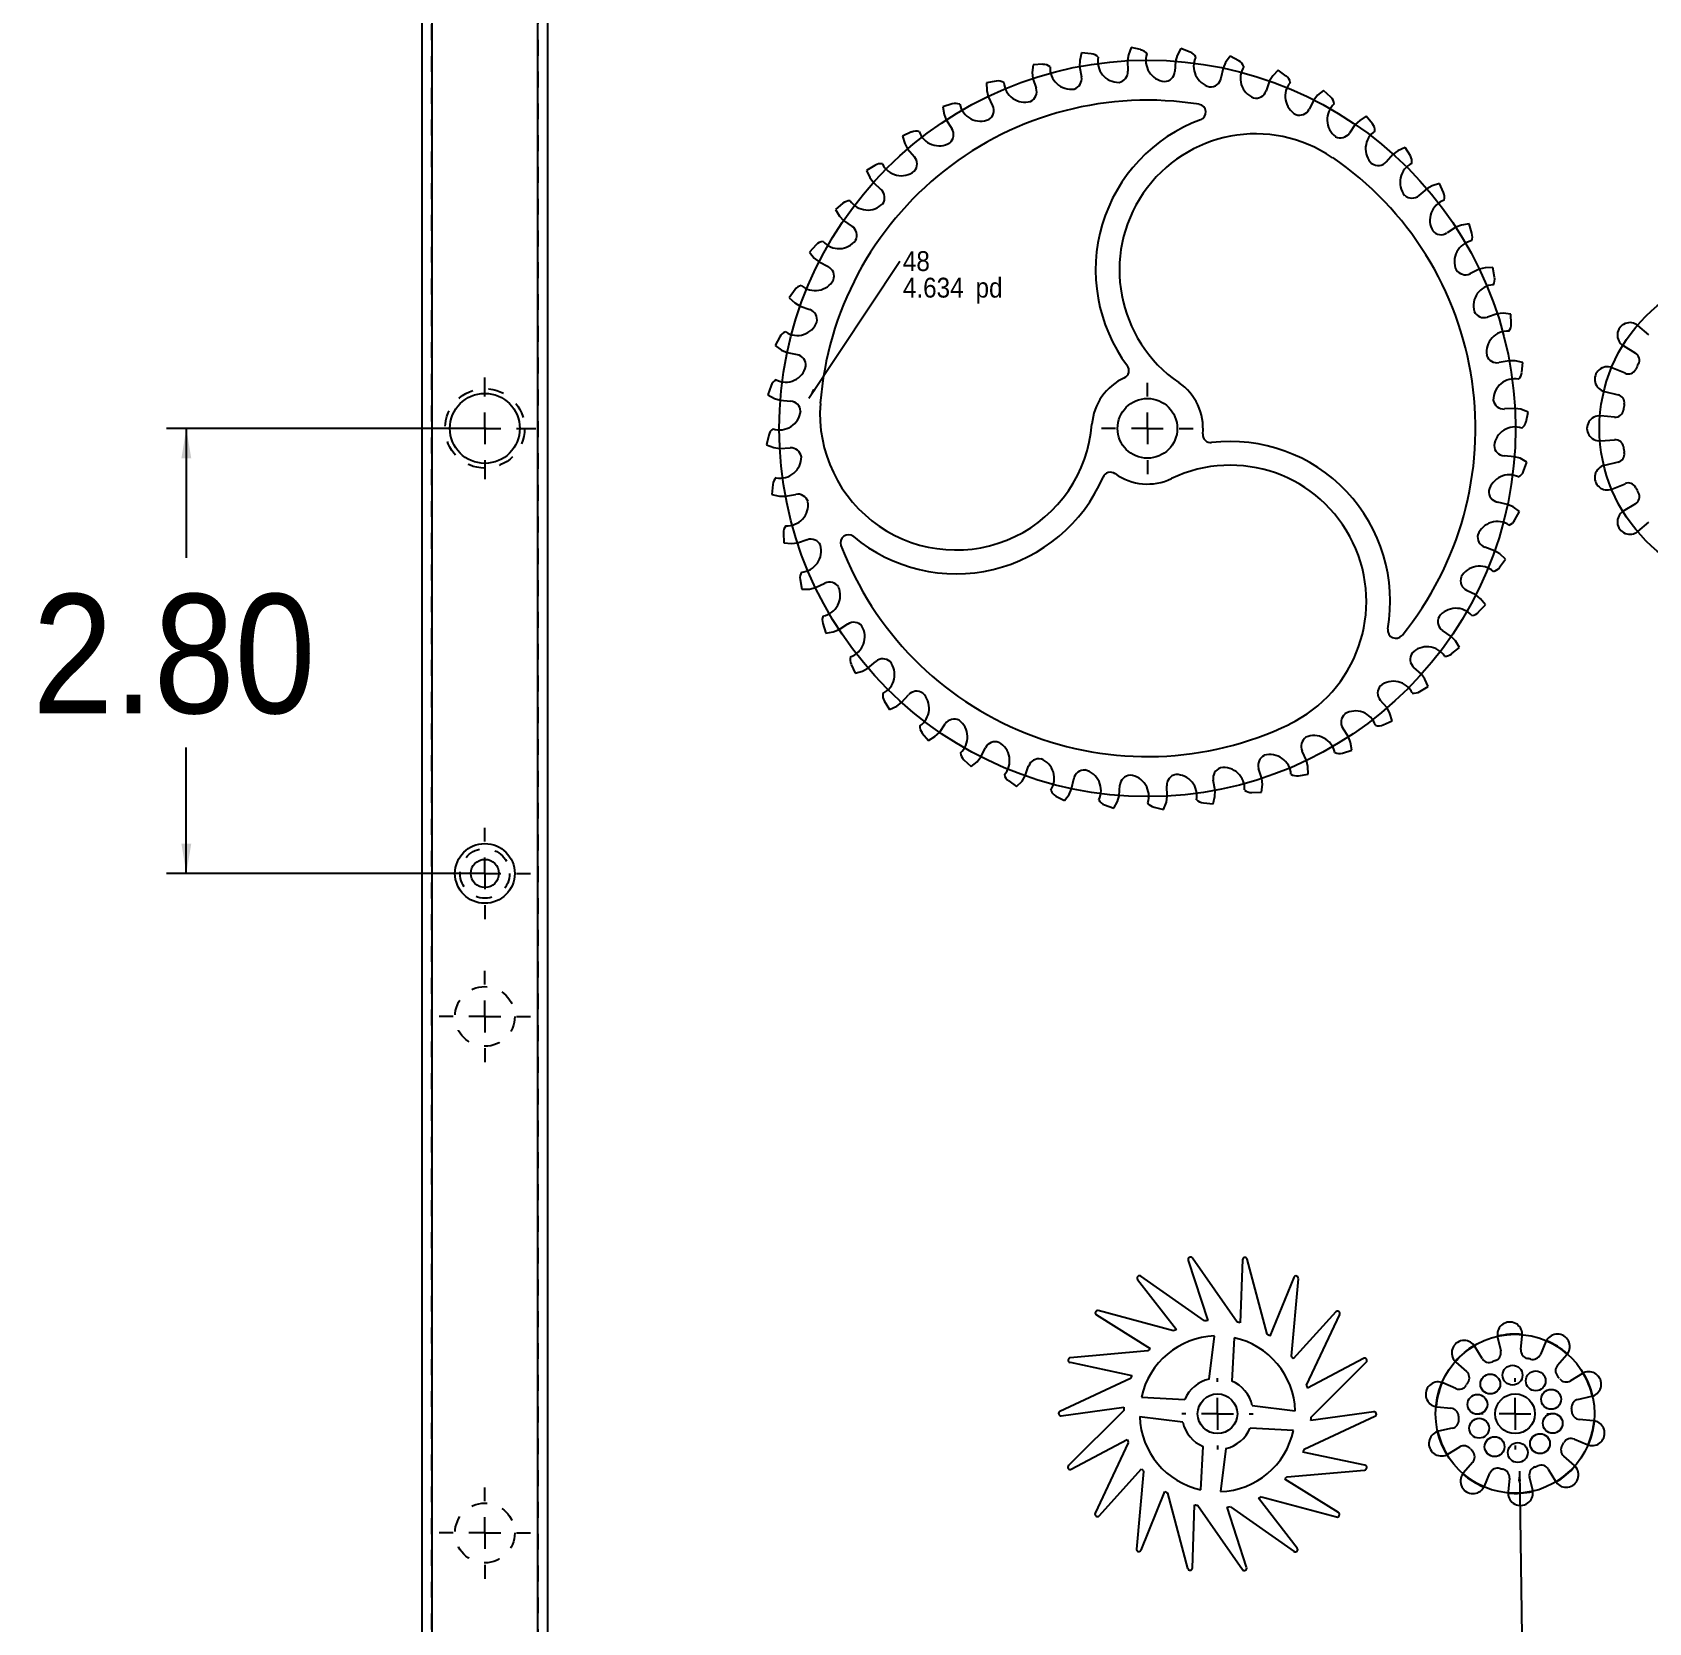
# Model space of a CAD drawing. Extents: x 5.6 to 41.9, y 2.5 to 31.5.
# Drawn here: x 5.65 to 15.82, y 12.54 to 22.54 of the extents above; entities that cross this region are included whole.
import ezdxf

# ---------------------------------------------------------------- set-up
doc = ezdxf.new("R2010")
doc.units = 0
doc.header["$MEASUREMENT"] = 0
doc.header["$PDSIZE"] = -1
doc.linetypes.add('HIDDEN', pattern=[0.075, 0.05, -0.025])
doc.layers.get('0').update_dxf_attribs({"linetype": 'CONTINUOUS'})
doc.layers.get('DEFPOINTS').update_dxf_attribs({"linetype": 'CONTINUOUS'})
doc.styles.add('SLDTEXTSTYLE0', font='GOTHIC.TTF', dxfattribs={"width": 0.913})
doc.styles.get("Standard").update_dxf_attribs({"font": 'GOTHIC.TTF'})
doc.dimstyles.new('SLDDIMSTYLE0', dxfattribs={"dimtxt": 1, "dimasz": 0.1875, "dimexe": 0.125, "dimexo": 0.0625, "dimgap": 0.25, "dimtad": 0, "dimtih": 1, "dimtoh": 1, "dimzin": 4, "dimtxsty": 'SLDTEXTSTYLE0', "dimsah": 1, "dimcen": 0.09, "dimclrd": 7, "dimclre": 7, "dimclrt": 7, "dimazin": 3, "dimtfac": 1, "dimtdec": 4, "dimtofl": 0, "dimtmove": 0, "dimatfit": 3, "dimtolj": 1, "dimtzin": 12})
doc.dimstyles.new('SLDDIMSTYLE2', dxfattribs={"dimtxt": 0.1875, "dimasz": 0.0625, "dimexe": 0, "dimexo": 0.0625, "dimgap": 0.046875, "dimtad": 0, "dimtih": 1, "dimtoh": 1, "dimdec": 0, "dimzin": 0, "dimtxsty": 'STANDARD', "dimblk1": 'DOT', "dimblk2": 'DOT', "dimsah": 1, "dimcen": 0.09, "dimazin": 3, "dimtfac": 1, "dimtdec": 0, "dimtofl": 0, "dimtmove": 0, "dimatfit": 3, "dimtolj": 1, "dimtzin": 0})

# ---------------------------------------------------------------- blocks, each defined once
blk = doc.blocks.new('*D5')
at = {"color": 7}
for p, q in [((8.505, 20.05), (6.492, 20.05)), ((6.617, 20.05), (6.617, 19.235)), ((6.617, 17.25), (6.617, 18.043)), ((8.446, 17.25), (6.492, 17.25))]:
    blk.add_line(p, q, dxfattribs=at)
for points in [[(6.617, 20.05), (6.586, 19.862), (6.648, 19.862)], [(6.617, 17.25), (6.648, 17.437), (6.586, 17.437)]]:
    blk.add_solid(points, dxfattribs=at)
at = {"layer": 'DEFPOINTS', "color": 7}
for p in [(8.496, 20.05), (8.496, 17.25)]:
    blk.add_point(p, dxfattribs=at)
at = {"color": 7, "insert": (5.648, 19.008), "char_height": 0.75, "attachment_point": 1, "style": 'SLDTEXTSTYLE0'}
blk.add_mtext('2.80', dxfattribs=at)
blk = doc.blocks.new('NOTE2')
at = {"color": 7, "linetype": 'CONTINUOUS'}
blk.add_line((0, 0), (0, 0), dxfattribs=at)
at = {"color": 7, "char_height": 0.125, "attachment_point": 1, "style": 'SLDTEXTSTYLE0'}
for s, insert in [('{\\fCentury Gothic|b0|i0;48}', (0.02, 0.063)), ('{\\fCentury Gothic|b0|i0; }', (0.205, 0.063)), ('{\\fCentury Gothic|b0|i0; pd}', (0.435, -0.104)), ('{\\fCentury Gothic|b0|i0;4.634}', (0.02, -0.104))]:
    blk.add_mtext(s, dxfattribs=dict(at, insert=insert))
blk = doc.blocks.new('SW_CENTERMARK4')
at = {"color": 7, "linetype": 'CONTINUOUS'}
for p, q in [((12.666, 20.25), (12.666, 20.337)), ((12.666, 20.05), (12.666, 20.15)), ((12.466, 20.05), (12.378, 20.05)), ((12.666, 20.05), (12.566, 20.05)), ((12.666, 20.05), (12.666, 19.95)), ((12.666, 20.05), (12.766, 20.05)), ((12.866, 20.05), (12.953, 20.05)), ((12.666, 19.85), (12.666, 19.762))]:
    blk.add_line(p, q, dxfattribs=at)
blk = doc.blocks.new('SW_CENTERMARK12')
at = {"color": 7, "linetype": 'CONTINUOUS'}
for p, q in [((14.98, 14.05), (14.98, 14.075)), ((14.98, 13.85), (14.98, 13.95)), ((14.78, 13.85), (14.755, 13.85)), ((14.98, 13.85), (14.88, 13.85)), ((14.98, 13.85), (14.98, 13.75)), ((14.98, 13.85), (15.08, 13.85)), ((15.18, 13.85), (15.205, 13.85)), ((14.98, 13.65), (14.98, 13.625))]:
    blk.add_line(p, q, dxfattribs=at)
blk = doc.blocks.new('SW_CENTERMARK13')
at = {"color": 7, "linetype": 'CONTINUOUS'}
for p, q in [((13.107, 14.05), (13.107, 14.075)), ((13.107, 13.85), (13.107, 13.95)), ((12.907, 13.85), (12.882, 13.85)), ((13.107, 13.85), (13.007, 13.85)), ((13.107, 13.85), (13.107, 13.75)), ((13.107, 13.85), (13.207, 13.85)), ((13.307, 13.85), (13.332, 13.85)), ((13.107, 13.65), (13.107, 13.625))]:
    blk.add_line(p, q, dxfattribs=at)
blk = doc.blocks.new('SW_CENTERMARK25')
at = {"color": 7, "linetype": 'CONTINUOUS'}
for p, q in [((8.496, 20.25), (8.496, 20.37)), ((8.496, 20.05), (8.496, 20.15)), ((8.296, 20.05), (8.176, 20.05)), ((8.496, 20.05), (8.396, 20.05)), ((8.496, 20.05), (8.496, 19.95)), ((8.496, 20.05), (8.596, 20.05)), ((8.696, 20.05), (8.816, 20.05)), ((8.496, 19.85), (8.496, 19.73))]:
    blk.add_line(p, q, dxfattribs=at)
blk = doc.blocks.new('SW_CENTERMARK26')
at = {"color": 7, "linetype": 'CONTINUOUS'}
for p, q in [((8.496, 17.45), (8.496, 17.537)), ((8.496, 17.25), (8.496, 17.35)), ((8.296, 17.25), (8.208, 17.25)), ((8.496, 17.25), (8.396, 17.25)), ((8.496, 17.25), (8.496, 17.15)), ((8.496, 17.25), (8.596, 17.25)), ((8.696, 17.25), (8.783, 17.25)), ((8.496, 17.05), (8.496, 16.962))]:
    blk.add_line(p, q, dxfattribs=at)
blk = doc.blocks.new('SW_CENTERMARK27')
at = {"color": 7, "linetype": 'CONTINUOUS'}
for p, q in [((8.496, 16.55), (8.496, 16.637)), ((8.496, 16.35), (8.496, 16.45)), ((8.296, 16.35), (8.208, 16.35)), ((8.496, 16.35), (8.396, 16.35)), ((8.496, 16.35), (8.496, 16.25)), ((8.496, 16.35), (8.596, 16.35)), ((8.696, 16.35), (8.783, 16.35)), ((8.496, 16.15), (8.496, 16.062))]:
    blk.add_line(p, q, dxfattribs=at)
blk = doc.blocks.new('SW_CENTERMARK35')
at = {"color": 7, "linetype": 'CONTINUOUS'}
for p, q in [((8.496, 13.3), (8.496, 13.387)), ((8.496, 13.1), (8.496, 13.2)), ((8.296, 13.1), (8.208, 13.1)), ((8.496, 13.1), (8.396, 13.1)), ((8.496, 13.1), (8.496, 13)), ((8.496, 13.1), (8.596, 13.1)), ((8.696, 13.1), (8.783, 13.1)), ((8.496, 12.9), (8.496, 12.812))]:
    blk.add_line(p, q, dxfattribs=at)

msp = doc.modelspace()

# ---------------------------------------------------------------- linework, layer by layer
at = {"color": 7, "linetype": 'CONTINUOUS'}
for p, q in [((8.102, 3.293), (8.102, 29.695)), ((8.162, 29.695), (8.162, 3.293)), ((8.83, 3.293), (8.83, 29.695)), ((8.89, 29.695), (8.89, 3.293)), ((12.313, 22.407), (12.251, 22.413)), ((12.623, 22.433), (12.563, 22.447)), ((12.935, 22.418), (12.877, 22.44)), ((13.242, 22.362), (13.187, 22.391)), ((12.008, 22.341), (11.946, 22.338)), ((12.239, 22.327), (12.251, 22.263)), ((12.54, 22.364), (12.543, 22.298)), ((12.843, 22.36), (12.838, 22.295)), ((13.143, 22.317), (13.129, 22.253)), ((13.539, 22.267), (13.488, 22.303)), ((11.715, 22.235), (11.654, 22.225)), ((11.945, 22.252), (11.966, 22.19)), ((13.435, 22.236), (13.413, 22.174)), ((11.438, 22.092), (11.378, 22.074)), ((11.664, 22.139), (11.692, 22.08)), ((13.714, 22.116), (13.684, 22.058)), ((13.821, 22.135), (13.775, 22.177)), ((11.4, 21.991), (11.435, 21.936)), ((14.083, 21.966), (14.043, 22.014)), ((11.181, 21.915), (11.125, 21.889)), ((13.974, 21.962), (13.937, 21.908)), ((11.157, 21.809), (11.2, 21.759)), ((14.213, 21.775), (14.169, 21.726)), ((14.321, 21.765), (14.288, 21.817)), ((10.951, 21.705), (10.898, 21.672)), ((10.941, 21.597), (10.989, 21.553)), ((14.53, 21.534), (14.505, 21.59)), ((10.749, 21.467), (10.702, 21.428)), ((14.425, 21.558), (14.375, 21.515)), ((10.753, 21.358), (10.807, 21.321)), ((14.607, 21.316), (14.552, 21.28)), ((14.708, 21.278), (14.69, 21.337)), ((10.581, 21.205), (10.539, 21.159)), ((10.599, 21.098), (10.657, 21.068)), ((14.851, 21.001), (14.841, 21.062)), ((14.755, 21.051), (14.696, 21.023)), ((10.448, 20.923), (10.412, 20.872)), ((10.48, 20.819), (10.542, 20.797)), ((14.868, 20.77), (14.806, 20.75)), ((14.956, 20.707), (14.954, 20.769)), ((15.821, 20.639), (15.753, 20.697)), ((10.353, 20.626), (10.324, 20.571)), ((15.661, 20.571), (15.737, 20.524)), ((10.398, 20.527), (10.462, 20.514)), ((14.943, 20.476), (14.879, 20.464)), ((15.023, 20.403), (15.029, 20.464)), ((15.672, 20.397), (15.59, 20.431)), ((10.297, 20.319), (10.276, 20.261)), ((15.542, 20.282), (15.628, 20.262)), ((10.355, 20.227), (10.42, 20.222)), ((14.979, 20.176), (14.914, 20.172)), ((15.049, 20.092), (15.063, 20.152)), ((15.606, 20.121), (15.517, 20.128)), ((10.283, 20.007), (10.269, 19.947)), ((15.517, 19.971), (15.606, 19.978)), ((10.352, 19.924), (10.417, 19.927)), ((14.976, 19.872), (14.911, 19.877)), ((15.034, 19.781), (15.055, 19.838)), ((15.628, 19.838), (15.542, 19.817)), ((10.308, 19.697), (10.303, 19.635)), ((10.388, 19.623), (10.452, 19.635)), ((15.59, 19.668), (15.672, 19.702)), ((14.933, 19.572), (14.869, 19.586)), ((15.737, 19.575), (15.661, 19.529)), ((14.978, 19.474), (15.007, 19.528)), ((15.753, 19.402), (15.821, 19.46)), ((10.375, 19.392), (10.377, 19.33)), ((10.463, 19.329), (10.525, 19.35)), ((14.851, 19.28), (14.79, 19.302)), ((14.883, 19.177), (14.919, 19.227)), ((10.48, 19.099), (10.49, 19.038)), ((10.576, 19.048), (10.635, 19.076)), ((14.732, 19.002), (14.674, 19.031)), ((14.75, 18.895), (14.793, 18.94)), ((10.623, 18.822), (10.641, 18.762)), ((10.725, 18.784), (10.78, 18.82)), ((14.578, 18.741), (14.524, 18.778)), ((14.582, 18.633), (14.63, 18.672)), ((10.801, 18.565), (10.826, 18.509)), ((10.907, 18.541), (10.956, 18.584)), ((14.391, 18.503), (14.342, 18.546)), ((14.381, 18.395), (14.433, 18.427)), ((11.01, 18.335), (11.043, 18.282)), ((11.118, 18.325), (11.162, 18.373)), ((14.174, 18.291), (14.131, 18.34)), ((14.15, 18.185), (14.206, 18.21)), ((11.248, 18.133), (11.288, 18.086)), ((11.357, 18.137), (11.394, 18.191)), ((13.931, 18.109), (13.896, 18.164)), ((11.618, 17.983), (11.647, 18.041)), ((13.667, 17.96), (13.639, 18.019)), ((13.894, 18.007), (13.953, 18.025)), ((11.511, 17.965), (11.556, 17.923)), ((11.896, 17.864), (11.918, 17.926)), ((13.386, 17.847), (13.366, 17.91)), ((11.793, 17.832), (11.843, 17.796)), ((12.188, 17.782), (12.202, 17.846)), ((12.488, 17.739), (12.493, 17.805)), ((13.092, 17.772), (13.08, 17.836)), ((13.617, 17.864), (13.678, 17.874)), ((12.09, 17.737), (12.144, 17.708)), ((12.791, 17.736), (12.788, 17.801)), ((13.323, 17.759), (13.385, 17.761)), ((12.396, 17.682), (12.454, 17.66)), ((12.708, 17.667), (12.768, 17.653)), ((13.019, 17.693), (13.08, 17.687)), ((12.923, 14.815), (13.046, 14.437)), ((13.23, 14.427), (12.95, 14.829)), ((13.265, 14.82), (13.25, 14.422)), ((13.42, 14.35), (13.294, 14.823)), ((12.604, 14.694), (12.848, 14.38)), ((13.025, 14.434), (12.624, 14.716)), ((13.587, 14.707), (13.437, 14.339)), ((13.572, 14.212), (13.616, 14.7)), ((12.345, 14.472), (12.683, 14.26)), ((12.83, 14.371), (12.357, 14.499)), ((13.851, 14.491), (13.584, 14.196)), ((13.668, 14.031), (13.876, 14.475)), ((12.669, 14.245), (12.18, 14.203)), ((13.054, 14.068), (13.088, 14.339)), ((13.212, 14.328), (13.197, 14.056)), ((14.772, 14.198), (14.727, 14.274)), ((14.87, 14.331), (14.89, 14.245)), ((15.017, 14.254), (15.025, 14.341)), ((15.174, 14.304), (15.139, 14.223)), ((12.179, 14.174), (12.568, 14.09)), ((14.026, 14.198), (13.674, 14.012)), ((13.696, 13.828), (14.043, 14.174)), ((14.608, 14.174), (14.674, 14.116)), ((15.247, 14.155), (15.305, 14.222)), ((12.56, 14.071), (12.115, 13.865)), ((14.607, 14.009), (14.526, 14.044)), ((15.404, 14.103), (15.329, 14.058)), ((12.628, 13.955), (12.901, 13.94)), ((15.376, 13.94), (15.462, 13.96)), ((12.124, 13.837), (12.518, 13.891)), ((12.517, 13.871), (12.17, 13.525)), ((13.325, 13.902), (13.596, 13.868)), ((14.09, 13.863), (13.695, 13.808)), ((14.489, 13.893), (14.576, 13.886)), ((12.888, 13.797), (12.617, 13.831)), ((13.585, 13.745), (13.313, 13.759)), ((13.653, 13.628), (14.098, 13.834)), ((14.585, 13.759), (14.499, 13.74)), ((15.472, 13.806), (15.385, 13.814)), ((12.187, 13.501), (12.539, 13.688)), ((12.545, 13.668), (12.337, 13.224)), ((13.002, 13.371), (13.016, 13.644)), ((14.557, 13.596), (14.632, 13.641)), ((15.354, 13.69), (15.434, 13.656)), ((13.159, 13.631), (13.125, 13.36)), ((14.035, 13.526), (13.645, 13.609)), ((14.713, 13.544), (14.656, 13.478)), ((15.353, 13.525), (15.286, 13.583)), ((12.362, 13.208), (12.629, 13.503)), ((12.641, 13.487), (12.598, 12.999)), ((13.868, 13.228), (13.531, 13.439)), ((13.545, 13.454), (14.033, 13.496)), ((14.787, 13.395), (14.821, 13.476)), ((14.944, 13.445), (14.936, 13.358)), ((15.091, 13.368), (15.071, 13.454)), ((15.189, 13.501), (15.234, 13.426)), ((12.626, 12.992), (12.776, 13.361)), ((12.793, 13.35), (12.919, 12.876)), ((13.383, 13.328), (13.856, 13.201)), ((12.949, 12.879), (12.963, 13.277)), ((12.983, 13.273), (13.264, 12.871)), ((13.29, 12.884), (13.168, 13.263)), ((13.188, 13.265), (13.589, 12.983)), ((13.609, 13.005), (13.365, 13.319))]:
    msp.add_line(p, q, dxfattribs=at)
at = {"color": 7, "linetype": 'HIDDEN'}
for p, q in [((8.162, 3.293), (8.162, 29.695)), ((8.83, 29.695), (8.83, 3.293))]:
    msp.add_line(p, q, dxfattribs=at)
at = {"color": 7, "linetype": 'CONTINUOUS', "flags": 128}
for points in [[(12.251, 22.413), (12.24, 22.365), (12.239, 22.327)], [(12.563, 22.447), (12.546, 22.401), (12.54, 22.364)], [(12.877, 22.44), (12.854, 22.397), (12.843, 22.36)], [(13.187, 22.391), (13.158, 22.352), (13.143, 22.317)], [(11.946, 22.338), (11.941, 22.29), (11.945, 22.252)], [(13.488, 22.303), (13.455, 22.268), (13.435, 22.236)], [(11.654, 22.225), (11.655, 22.176), (11.664, 22.139)], [(13.775, 22.177), (13.737, 22.146), (13.714, 22.116)], [(11.378, 22.074), (11.386, 22.026), (11.4, 21.991)], [(14.043, 22.014), (14.002, 21.988), (13.974, 21.962)], [(11.125, 21.889), (11.139, 21.842), (11.157, 21.809)], [(14.288, 21.817), (14.243, 21.797), (14.213, 21.775)], [(10.898, 21.672), (10.918, 21.628), (10.941, 21.597)], [(14.505, 21.59), (14.458, 21.576), (14.425, 21.558)], [(10.702, 21.428), (10.727, 21.386), (10.753, 21.358)], [(14.69, 21.337), (14.642, 21.329), (14.607, 21.316)], [(10.539, 21.159), (10.569, 21.121), (10.599, 21.098)], [(14.841, 21.062), (14.792, 21.06), (14.755, 21.051)], [(10.412, 20.872), (10.447, 20.839), (10.48, 20.819)], [(14.954, 20.769), (14.906, 20.774), (14.868, 20.77)], [(10.324, 20.571), (10.363, 20.542), (10.398, 20.527)], [(15.029, 20.464), (14.981, 20.476), (14.943, 20.476)], [(10.276, 20.261), (10.319, 20.238), (10.355, 20.227)], [(15.063, 20.152), (15.017, 20.17), (14.979, 20.176)], [(10.269, 19.947), (10.314, 19.93), (10.352, 19.924)], [(15.055, 19.838), (15.013, 19.862), (14.976, 19.872)], [(10.303, 19.635), (10.35, 19.624), (10.388, 19.623)], [(15.007, 19.528), (14.968, 19.557), (14.933, 19.572)], [(10.377, 19.33), (10.425, 19.325), (10.463, 19.329)], [(14.919, 19.227), (14.884, 19.261), (14.851, 19.28)], [(10.49, 19.038), (10.539, 19.039), (10.576, 19.048)], [(14.793, 18.94), (14.762, 18.978), (14.732, 19.002)], [(10.641, 18.762), (10.689, 18.77), (10.725, 18.784)], [(14.63, 18.672), (14.604, 18.713), (14.578, 18.741)], [(10.826, 18.509), (10.873, 18.523), (10.907, 18.541)], [(14.433, 18.427), (14.413, 18.472), (14.391, 18.503)], [(11.043, 18.282), (11.088, 18.302), (11.118, 18.325)], [(14.206, 18.21), (14.192, 18.257), (14.174, 18.291)], [(11.288, 18.086), (11.329, 18.111), (11.357, 18.137)], [(13.953, 18.025), (13.945, 18.073), (13.931, 18.109)], [(11.556, 17.923), (11.594, 17.953), (11.618, 17.983)], [(13.678, 17.874), (13.676, 17.923), (13.667, 17.96)], [(11.843, 17.796), (11.877, 17.831), (11.896, 17.864)], [(13.385, 17.761), (13.39, 17.809), (13.386, 17.847)], [(12.144, 17.708), (12.173, 17.747), (12.188, 17.782)], [(12.454, 17.66), (12.478, 17.703), (12.488, 17.739)], [(12.768, 17.653), (12.786, 17.698), (12.791, 17.736)], [(13.08, 17.687), (13.091, 17.734), (13.092, 17.772)]]:
    msp.add_lwpolyline(points, dxfattribs=at)
at = {"color": 7, "linetype": 'CONTINUOUS'}
for centre, radius in [((12.666, 20.05), 2.317), ((16.511, 20.05), 1), ((8.496, 20.05), 0.22), ((12.666, 20.05), 0.188), ((8.496, 17.25), 0.188), ((8.496, 17.25), 0.0885), ((14.98, 13.85), 0.5), ((14.964, 14.093), 0.0625), ((14.824, 14.037), 0.0625), ((15.11, 14.057), 0.0625), ((13.107, 13.85), 0.125), ((14.743, 13.909), 0.0625), ((14.98, 13.85), 0.125), ((15.207, 13.941), 0.0625), ((15.217, 13.79), 0.0625), ((14.754, 13.759), 0.0625), ((14.851, 13.643), 0.0625), ((14.997, 13.606), 0.0625), ((15.137, 13.662), 0.0625)]:
    msp.add_circle(centre, radius, dxfattribs=at)
at = {"color": 7, "linetype": 'HIDDEN'}
for centre, radius in [((8.496, 20.05), 0.25), ((8.496, 17.25), 0.156), ((8.496, 16.35), 0.188), ((8.496, 13.1), 0.188)]:
    msp.add_circle(centre, radius, dxfattribs=at)
at = {"color": 7, "linetype": 'CONTINUOUS'}
for centre, radius, start, end in [((12.306, 22.339), 0.0682, 42.9082, 84.4738), ((12.486, 22.36), 0.133, 168.9867, 270.5035), ((12.608, 22.366), 0.0682, 35.4082, 76.9738), ((12.789, 22.364), 0.133, 161.4867, 263.0035), ((12.911, 22.354), 0.0682, 27.9082, 69.4738), ((13.09, 22.328), 0.133, 153.9867, 255.5035), ((12.01, 22.272), 0.0682, 50.4082, 91.9738), ((12.186, 22.317), 0.133, 176.4867, 278.0035), ((12.475, 22.294), 0.0682, 280.4126, 3.1129), ((12.77, 22.3), 0.0682, 272.9126, 355.6129), ((13.209, 22.302), 0.0682, 20.4082, 61.9738), ((13.384, 22.253), 0.133, 146.4867, 248.0035), ((11.726, 22.168), 0.0682, 57.9082, 99.4738), ((11.895, 22.235), 0.133, 183.9867, 285.5035), ((11.901, 22.169), 0.0682, 295.4126, 18.1129), ((12.184, 22.25), 0.0682, 287.9126, 10.6129), ((13.063, 22.267), 0.0682, 265.4126, 348.1129), ((13.666, 22.14), 0.133, 138.9867, 240.5035), ((13.499, 22.212), 0.0682, 12.9082, 54.4738), ((12.666, 20.05), 2.065, 80.9012, 175.6129), ((11.457, 22.027), 0.0682, 65.4082, 106.9738), ((11.616, 22.116), 0.133, 191.4867, 293.0035), ((11.631, 22.051), 0.0682, 302.9126, 25.6129), ((12.984, 22.039), 0.05, 290.0959, 80.9012), ((13.349, 22.196), 0.0682, 257.9126, 340.6129), ((13.93, 21.992), 0.133, 131.4867, 233.0035), ((13.774, 22.085), 0.0682, 5.4082, 46.9738), ((13.347, 21.046), 1.007, 110.0959, 216.7222), ((13.623, 22.089), 0.0682, 250.4126, 333.1129), ((11.21, 21.852), 0.0682, 72.9082, 114.4738), ((11.355, 21.961), 0.133, 198.9867, 300.5035), ((11.378, 21.898), 0.0682, 310.4126, 33.1129), ((13.347, 21.046), 0.857, 55.6129, 235.6129), ((13.881, 21.946), 0.0682, 242.9126, 325.6129), ((14.172, 21.81), 0.133, 123.9867, 225.5035), ((14.03, 21.923), 0.0682, 357.9082, 39.4738), ((10.987, 21.647), 0.0682, 80.4082, 121.9738), ((11.117, 21.773), 0.133, 206.4867, 308.0035), ((11.148, 21.715), 0.0682, 317.9126, 40.6129), ((12.666, 20.05), 2.065, 320.9012, 55.6129), ((14.118, 21.772), 0.0682, 235.4126, 318.1129), ((14.389, 21.598), 0.133, 116.4867, 218.0035), ((14.263, 21.728), 0.0682, 350.4082, 31.9738), ((10.793, 21.414), 0.0682, 87.9082, 129.4738), ((10.905, 21.557), 0.133, 213.9867, 315.5035), ((10.944, 21.502), 0.0682, 325.4126, 48.1129), ((14.331, 21.567), 0.0682, 227.9126, 310.6129), ((14.577, 21.36), 0.133, 108.9867, 210.5035), ((14.468, 21.506), 0.0682, 342.9082, 24.4738), ((10.769, 21.265), 0.0682, 332.9126, 55.6129), ((14.514, 21.337), 0.0682, 220.4126, 303.1129), ((14.643, 21.258), 0.0682, 335.4082, 16.9738), ((10.631, 21.158), 0.0682, 95.4082, 136.9738), ((10.724, 21.314), 0.133, 221.4867, 323.0035), ((14.731, 21.099), 0.133, 101.4867, 203.0035), ((10.626, 21.007), 0.0682, 340.4126, 63.1129), ((10.575, 21.05), 0.133, 228.9867, 330.5035), ((14.667, 21.085), 0.0682, 212.9126, 295.6129), ((14.784, 20.989), 0.0682, 327.9082, 9.4738), ((10.503, 20.883), 0.0682, 102.9082, 144.4738), ((14.851, 20.821), 0.133, 93.9867, 195.5035), ((10.519, 20.733), 0.0682, 347.9126, 70.6129), ((14.785, 20.815), 0.0682, 205.4126, 288.1129), ((10.413, 20.594), 0.0682, 110.4082, 151.9738), ((10.463, 20.768), 0.133, 236.4867, 338.0035), ((14.933, 20.529), 0.133, 86.4867, 188.0035), ((14.888, 20.705), 0.0682, 320.4082, 1.9738), ((15.702, 20.637), 0.0785, 49.4954, 238.5046), ((10.448, 20.447), 0.0682, 355.4126, 78.1129), ((14.866, 20.531), 0.0682, 197.9126, 280.6129), ((15.71, 20.479), 0.0524, 331.8061, 58.5046), ((16.511, 20.05), 0.857, 151.8061, 154.1939), ((10.361, 20.295), 0.0682, 117.9082, 159.4738), ((10.388, 20.474), 0.133, 243.9867, 345.5035), ((12.666, 20.05), 0.35, 114.4571, 175.6129), ((12.5, 20.414), 0.05, 294.4571, 36.7222), ((14.976, 20.229), 0.133, 78.9867, 180.5035), ((14.955, 20.409), 0.0682, 312.9082, 354.4738), ((15.56, 20.359), 0.0785, 67.4954, 256.5046), ((15.692, 20.445), 0.0524, 247.4954, 334.1939), ((12.666, 20.05), 0.35, 354.4571, 55.6129), ((15.616, 20.211), 0.0524, 349.8061, 76.5046), ((10.352, 20.174), 0.133, 251.4867, 353.0035), ((10.415, 20.154), 0.0682, 2.9126, 85.6129), ((11.462, 20.142), 0.857, 175.6129, 355.6129), ((14.91, 20.24), 0.0682, 190.4126, 273.1129), ((15.61, 20.173), 0.0524, 265.4954, 352.1939), ((16.511, 20.05), 0.857, 169.8061, 172.1939), ((10.349, 19.992), 0.0682, 125.4082, 166.9738), ((14.98, 19.926), 0.133, 71.4867, 173.0035), ((14.982, 20.107), 0.0682, 305.4082, 346.9738), ((15.511, 20.05), 0.0785, 85.4954, 274.5046), ((13.064, 20.011), 0.05, 174.4571, 276.7222), ((13.187, 18.961), 1.007, 350.0959, 96.7222), ((14.916, 19.945), 0.0682, 182.9126, 265.6129), ((15.61, 19.926), 0.0524, 7.8061, 94.5046), ((10.355, 19.87), 0.133, 258.9867, 0.5035), ((10.421, 19.859), 0.0682, 10.4126, 93.1129), ((15.616, 19.889), 0.0524, 283.4954, 10.1939), ((16.511, 20.05), 0.857, 187.8061, 190.1939), ((10.376, 19.69), 0.0682, 132.9082, 174.4738), ((11.462, 20.142), 1.007, 230.0959, 336.7222), ((12.433, 19.724), 0.05, 54.4571, 156.7222), ((12.666, 20.05), 0.35, 234.4571, 295.6129), ((13.187, 18.961), 0.857, 295.6129, 115.6129), ((14.944, 19.625), 0.133, 63.9867, 165.5035), ((14.97, 19.804), 0.0682, 297.9082, 339.4738), ((15.56, 19.741), 0.0785, 103.4954, 292.5046), ((10.465, 19.568), 0.0682, 17.9126, 100.6129), ((14.883, 19.653), 0.0682, 175.4126, 258.1129), ((15.692, 19.654), 0.0524, 25.8061, 112.5046), ((15.71, 19.62), 0.0524, 301.4954, 28.1939), ((16.511, 20.05), 0.857, 205.8061, 208.1939), ((10.398, 19.57), 0.133, 266.4867, 8.0035), ((10.443, 19.394), 0.0682, 140.4082, 181.9738), ((14.869, 19.331), 0.133, 56.4867, 158.0035), ((14.918, 19.506), 0.0682, 290.4082, 331.9738), ((15.702, 19.462), 0.0785, 121.4954, 310.5046), ((10.547, 19.285), 0.0682, 25.4126, 108.1129), ((10.784, 19.331), 0.05, 50.0959, 200.9012), ((14.812, 19.367), 0.0682, 167.9126, 250.6129), ((10.48, 19.279), 0.133, 273.9867, 15.5035), ((12.666, 20.05), 2.065, 200.9012, 295.6129), ((10.547, 19.11), 0.0682, 147.9082, 189.4738), ((14.756, 19.05), 0.133, 48.9867, 150.5035), ((14.828, 19.216), 0.0682, 282.9082, 324.4738), ((10.6, 19), 0.133, 281.4867, 23.0035), ((10.665, 19.015), 0.0682, 32.9126, 115.6129), ((14.705, 19.092), 0.0682, 160.4126, 243.1129), ((10.688, 18.842), 0.0682, 155.4082, 196.9738), ((10.817, 18.762), 0.0682, 40.4126, 123.1129), ((14.562, 18.834), 0.0682, 152.9126, 235.6129), ((14.608, 18.785), 0.133, 41.4867, 143.0035), ((14.701, 18.941), 0.0682, 275.4082, 316.9738), ((10.754, 18.739), 0.133, 288.9867, 30.5035), ((14.229, 18.779), 0.05, 170.0959, 320.9012), ((14.388, 18.597), 0.0682, 145.4126, 228.1129), ((14.426, 18.543), 0.133, 33.9867, 135.5035), ((14.539, 18.685), 0.0682, 267.9082, 309.4738), ((10.863, 18.594), 0.0682, 162.9082, 204.4738), ((11.001, 18.532), 0.0682, 47.9126, 130.6129), ((10.942, 18.501), 0.133, 296.4867, 38.0035), ((14.183, 18.385), 0.0682, 137.9126, 220.6129), ((14.214, 18.326), 0.133, 26.4867, 128.0035), ((11.068, 18.371), 0.0682, 170.4082, 211.9738), ((11.213, 18.328), 0.0682, 55.4126, 138.1129), ((11.159, 18.289), 0.133, 303.9867, 45.5035), ((14.344, 18.452), 0.0682, 260.4082, 301.9738), ((11.45, 18.153), 0.0682, 62.9126, 145.6129), ((11.401, 18.108), 0.133, 311.4867, 53.0035), ((13.953, 18.201), 0.0682, 130.4126, 213.1129), ((13.976, 18.139), 0.133, 18.9867, 120.5035), ((11.301, 18.177), 0.0682, 177.9082, 219.4738), ((13.715, 17.984), 0.133, 11.4867, 113.0035), ((14.122, 18.247), 0.0682, 252.9082, 294.4738), ((11.557, 18.015), 0.0682, 185.4082, 226.9738), ((11.708, 18.01), 0.0682, 70.4126, 153.1129), ((11.666, 17.959), 0.133, 318.9867, 60.5035), ((13.701, 18.049), 0.0682, 122.9126, 205.6129), ((13.874, 18.072), 0.0682, 245.4082, 286.9738), ((11.983, 17.903), 0.0682, 77.9126, 160.6129), ((11.947, 17.847), 0.133, 326.4867, 68.0035), ((13.147, 17.849), 0.0682, 107.9126, 190.6129), ((13.145, 17.783), 0.133, 356.4867, 98.0035), ((13.431, 17.931), 0.0682, 115.4126, 198.1129), ((13.437, 17.865), 0.133, 3.9867, 105.5035), ((11.832, 17.887), 0.0682, 192.9082, 234.4738), ((12.269, 17.832), 0.0682, 85.4126, 168.1129), ((12.241, 17.772), 0.133, 333.9867, 75.5035), ((12.561, 17.799), 0.0682, 92.9126, 175.6129), ((12.542, 17.736), 0.133, 341.4867, 83.0035), ((12.856, 17.805), 0.0682, 100.4126, 183.1129), ((12.845, 17.739), 0.133, 348.9867, 90.5035), ((13.605, 17.932), 0.0682, 237.9082, 279.4738), ((12.122, 17.797), 0.0682, 200.4082, 241.9738), ((12.42, 17.745), 0.0682, 207.9082, 249.4738), ((13.025, 17.761), 0.0682, 222.9082, 264.4738), ((13.321, 17.827), 0.0682, 230.4082, 271.9738), ((12.723, 17.733), 0.0682, 215.4082, 256.9738), ((12.937, 14.82), 0.015, 34.8895, 197.8895), ((13.28, 14.819), 0.015, 14.8895, 177.8895), ((12.616, 14.704), 0.015, 54.8895, 217.8895), ((13.601, 14.702), 0.015, 354.8895, 157.8895), ((12.353, 14.484), 0.015, 74.8895, 237.8895), ((13.862, 14.481), 0.015, 334.8895, 137.8895), ((13.107, 13.85), 0.59, 115.9473, 117.9208), ((13.107, 13.85), 0.59, 95.9473, 97.9208), ((13.107, 13.85), 0.59, 75.9473, 77.9208), ((13.107, 13.85), 0.59, 55.9473, 57.9208), ((14.947, 14.349), 0.0785, 0.4834, 187.2956), ((14.98, 13.85), 0.501, 84.8954, 102.8836), ((14.98, 13.85), 0.499, 84.8683, 102.9107), ((14.947, 14.349), 0.0785, 358.288, 0.4834), ((14.947, 14.349), 0.0785, 354.8521, 358.288), ((15.246, 14.273), 0.0785, 324.4834, 151.2956), ((13.107, 13.85), 0.49, 92.1375, 167.6415), ((13.107, 13.85), 0.59, 135.9473, 137.9208), ((13.107, 13.85), 0.49, 2.1375, 77.6415), ((14.66, 14.233), 0.0785, 36.4834, 223.2956), ((14.98, 13.85), 0.501, 120.8954, 138.8836), ((14.98, 13.85), 0.499, 120.8683, 138.9107), ((14.66, 14.233), 0.0785, 34.288, 36.4834), ((14.66, 14.233), 0.0785, 30.8521, 34.288), ((14.839, 14.234), 0.0524, 290.2787, 12.9269), ((14.947, 14.349), 0.0785, 187.2956, 189.4911), ((14.947, 14.349), 0.0785, 189.4911, 192.9269), ((15.069, 14.249), 0.0524, 174.8521, 257.5004), ((15.246, 14.273), 0.0785, 153.4911, 156.9269), ((15.246, 14.273), 0.0785, 151.2956, 153.4911), ((14.98, 13.85), 0.499, 48.8683, 66.9107), ((14.98, 13.85), 0.501, 48.8954, 66.8836), ((12.182, 14.188), 0.015, 94.8895, 257.8895), ((13.107, 13.85), 0.59, 35.9473, 37.9208), ((14.033, 14.185), 0.015, 314.8895, 117.8895), ((14.66, 14.233), 0.0785, 223.2956, 225.4911), ((14.66, 14.233), 0.0785, 225.4911, 228.9269), ((14.817, 14.225), 0.0524, 210.8521, 293.5004), ((14.98, 13.85), 0.357, 110.2787, 113.5004), ((14.98, 13.85), 0.357, 74.2787, 77.5004), ((15.091, 14.244), 0.0524, 254.2787, 336.9269), ((15.287, 14.121), 0.0524, 138.8521, 221.5004), ((15.246, 14.273), 0.0785, 318.8521, 322.288), ((15.246, 14.273), 0.0785, 322.288, 324.4834), ((13.107, 13.85), 0.59, 155.9473, 157.9208), ((13.107, 13.85), 0.225, 103.5017, 156.2773), ((13.107, 13.85), 0.225, 13.5017, 66.2773), ((14.496, 13.972), 0.0785, 72.4834, 259.2956), ((14.98, 13.85), 0.501, 156.8954, 174.8836), ((14.98, 13.85), 0.499, 156.8683, 174.9107), ((14.496, 13.972), 0.0785, 70.288, 72.4834), ((14.496, 13.972), 0.0785, 66.8521, 70.288), ((14.98, 13.85), 0.357, 146.2787, 149.5004), ((14.64, 14.077), 0.0524, 326.2787, 48.9269), ((14.98, 13.85), 0.357, 38.2787, 41.5004), ((15.302, 14.103), 0.0524, 218.2787, 300.9269), ((15.444, 14.036), 0.0785, 117.4911, 120.9269), ((15.444, 14.036), 0.0785, 115.2956, 117.4911), ((14.98, 13.85), 0.499, 12.8683, 30.9107), ((15.444, 14.036), 0.0785, 288.4834, 115.2956), ((14.98, 13.85), 0.501, 12.8954, 30.8836), ((13.107, 13.85), 0.59, 15.9473, 17.9208), ((14.628, 14.057), 0.0524, 246.8521, 329.5004), ((15.388, 13.889), 0.0524, 102.8521, 185.5004), ((15.444, 14.036), 0.0785, 282.8521, 286.288), ((15.444, 14.036), 0.0785, 286.288, 288.4834), ((12.122, 13.852), 0.015, 114.8895, 277.8895), ((13.107, 13.85), 0.59, 175.9473, 177.9208), ((14.092, 13.848), 0.015, 294.8895, 97.8895), ((14.496, 13.972), 0.0785, 259.2956, 261.4911), ((14.496, 13.972), 0.0785, 261.4911, 264.9269), ((14.572, 13.833), 0.0524, 2.2787, 84.9269), ((14.98, 13.85), 0.357, 182.2787, 185.5004), ((14.98, 13.85), 0.357, 2.2787, 5.5004), ((15.389, 13.866), 0.0524, 182.2787, 264.9269), ((13.107, 13.85), 0.49, 182.1375, 257.6415), ((13.107, 13.85), 0.225, 193.5017, 246.2773), ((13.107, 13.85), 0.49, 272.1375, 347.6415), ((13.107, 13.85), 0.225, 283.5017, 336.2773), ((13.107, 13.85), 0.59, 355.9473, 357.9208), ((14.516, 13.663), 0.0785, 108.4834, 295.2956), ((14.516, 13.663), 0.0785, 106.288, 108.4834), ((14.98, 13.85), 0.501, 192.8954, 210.8836), ((14.516, 13.663), 0.0785, 102.8521, 106.288), ((14.98, 13.85), 0.499, 192.8683, 210.9107), ((14.573, 13.81), 0.0524, 282.8521, 5.5004), ((14.98, 13.85), 0.499, 336.8683, 354.9107), ((15.465, 13.728), 0.0785, 252.4834, 79.2956), ((14.98, 13.85), 0.501, 336.8954, 354.8836), ((15.465, 13.728), 0.0785, 81.4911, 84.9269), ((15.465, 13.728), 0.0785, 79.2956, 81.4911), ((13.107, 13.85), 0.59, 195.9473, 197.9208), ((14.659, 13.596), 0.0524, 38.2787, 120.9269), ((15.321, 13.623), 0.0524, 146.2787, 228.9269), ((14.98, 13.85), 0.357, 326.2787, 329.5004), ((15.333, 13.642), 0.0524, 66.8521, 149.5004), ((15.465, 13.728), 0.0785, 246.8521, 250.288), ((15.465, 13.728), 0.0785, 250.288, 252.4834), ((13.107, 13.85), 0.59, 335.9473, 337.9208), ((14.516, 13.663), 0.0785, 295.2956, 297.4911), ((14.516, 13.663), 0.0785, 297.4911, 300.9269), ((14.98, 13.85), 0.357, 218.2787, 221.5004), ((14.674, 13.579), 0.0524, 318.8521, 41.5004), ((12.18, 13.515), 0.015, 134.8895, 297.8895), ((13.107, 13.85), 0.59, 215.9473, 217.9208), ((13.107, 13.85), 0.59, 315.9473, 317.9208), ((14.032, 13.511), 0.015, 274.8895, 77.8895), ((14.715, 13.426), 0.0785, 144.4834, 331.2956), ((14.715, 13.426), 0.0785, 142.288, 144.4834), ((14.98, 13.85), 0.501, 228.8954, 246.8836), ((14.715, 13.426), 0.0785, 138.8521, 142.288), ((14.98, 13.85), 0.499, 228.8683, 246.9107), ((14.87, 13.456), 0.0524, 74.2787, 156.9269), ((14.98, 13.85), 0.357, 254.2787, 257.5004), ((14.892, 13.45), 0.0524, 354.8521, 77.5004), ((15.122, 13.466), 0.0524, 110.2787, 192.9269), ((14.98, 13.85), 0.357, 290.2787, 293.5004), ((15.144, 13.474), 0.0524, 30.8521, 113.5004), ((14.98, 13.85), 0.499, 300.8683, 318.9107), ((15.301, 13.466), 0.0785, 216.4834, 43.2956), ((14.98, 13.85), 0.501, 300.8954, 318.8836), ((15.301, 13.466), 0.0785, 45.4911, 48.9269), ((15.301, 13.466), 0.0785, 43.2956, 45.4911), ((13.107, 13.85), 0.59, 235.9473, 237.9208), ((13.107, 13.85), 0.59, 295.9473, 297.9208), ((14.715, 13.426), 0.0785, 331.2956, 333.4911), ((14.715, 13.426), 0.0785, 333.4911, 336.9269), ((14.98, 13.85), 0.499, 264.8683, 282.9107), ((14.98, 13.85), 0.501, 264.8954, 282.8836), ((15.014, 13.351), 0.0785, 180.4834, 7.2956), ((15.014, 13.351), 0.0785, 174.8521, 178.288), ((15.014, 13.351), 0.0785, 178.288, 180.4834), ((15.014, 13.351), 0.0785, 9.4911, 12.9269), ((15.014, 13.351), 0.0785, 7.2956, 9.4911), ((15.301, 13.466), 0.0785, 210.8521, 214.288), ((15.301, 13.466), 0.0785, 214.288, 216.4834), ((13.107, 13.85), 0.59, 255.9473, 257.9208), ((13.107, 13.85), 0.59, 275.9473, 277.9208), ((13.86, 13.215), 0.015, 254.8895, 57.8895), ((12.351, 13.218), 0.015, 154.8895, 317.8895), ((12.612, 12.998), 0.015, 174.8895, 337.8895), ((13.597, 12.996), 0.015, 234.8895, 37.8895), ((12.934, 12.88), 0.015, 194.8895, 357.8895), ((13.276, 12.879), 0.015, 214.8895, 17.8895)]:
    msp.add_arc(centre, radius, start, end, dxfattribs=at)

# ---------------------------------------------------------------- block references
for name, p in [('NOTE2', (11.107, 21.102)), ('SW_CENTERMARK25', (0, 0)), ('SW_CENTERMARK4', (0, 0)), ('SW_CENTERMARK26', (0, 0)), ('SW_CENTERMARK27', (0, 0)), ('SW_CENTERMARK13', (0, 0)), ('SW_CENTERMARK12', (0, 0)), ('SW_CENTERMARK35', (0, 0))]:
    msp.add_blockref(name, p)

# ---------------------------------------------------------------- dimensions: what is measured, and where the dimension line sits
at = {"color": 7}
dim = msp.add_linear_dim(base=(6.617, 17.25), p1=(8.496, 20.05), p2=(8.496, 17.25), angle=90, dimstyle='SLDDIMSTYLE0', dxfattribs=at)
dim.commit()
dim.dimension.update_dxf_attribs({"geometry": '*D5', "text_midpoint": (6.617, 18.639), "dimtype": 160})

# ---------------------------------------------------------------- leaders
for points in [[(10.534, 20.241), (11.107, 21.102)], [(15.007, 13.488), (15.032, 11.851)]]:
    msp.add_leader(points, dimstyle='SLDDIMSTYLE2', dxfattribs=at)

doc.saveas('drawing.dxf')
